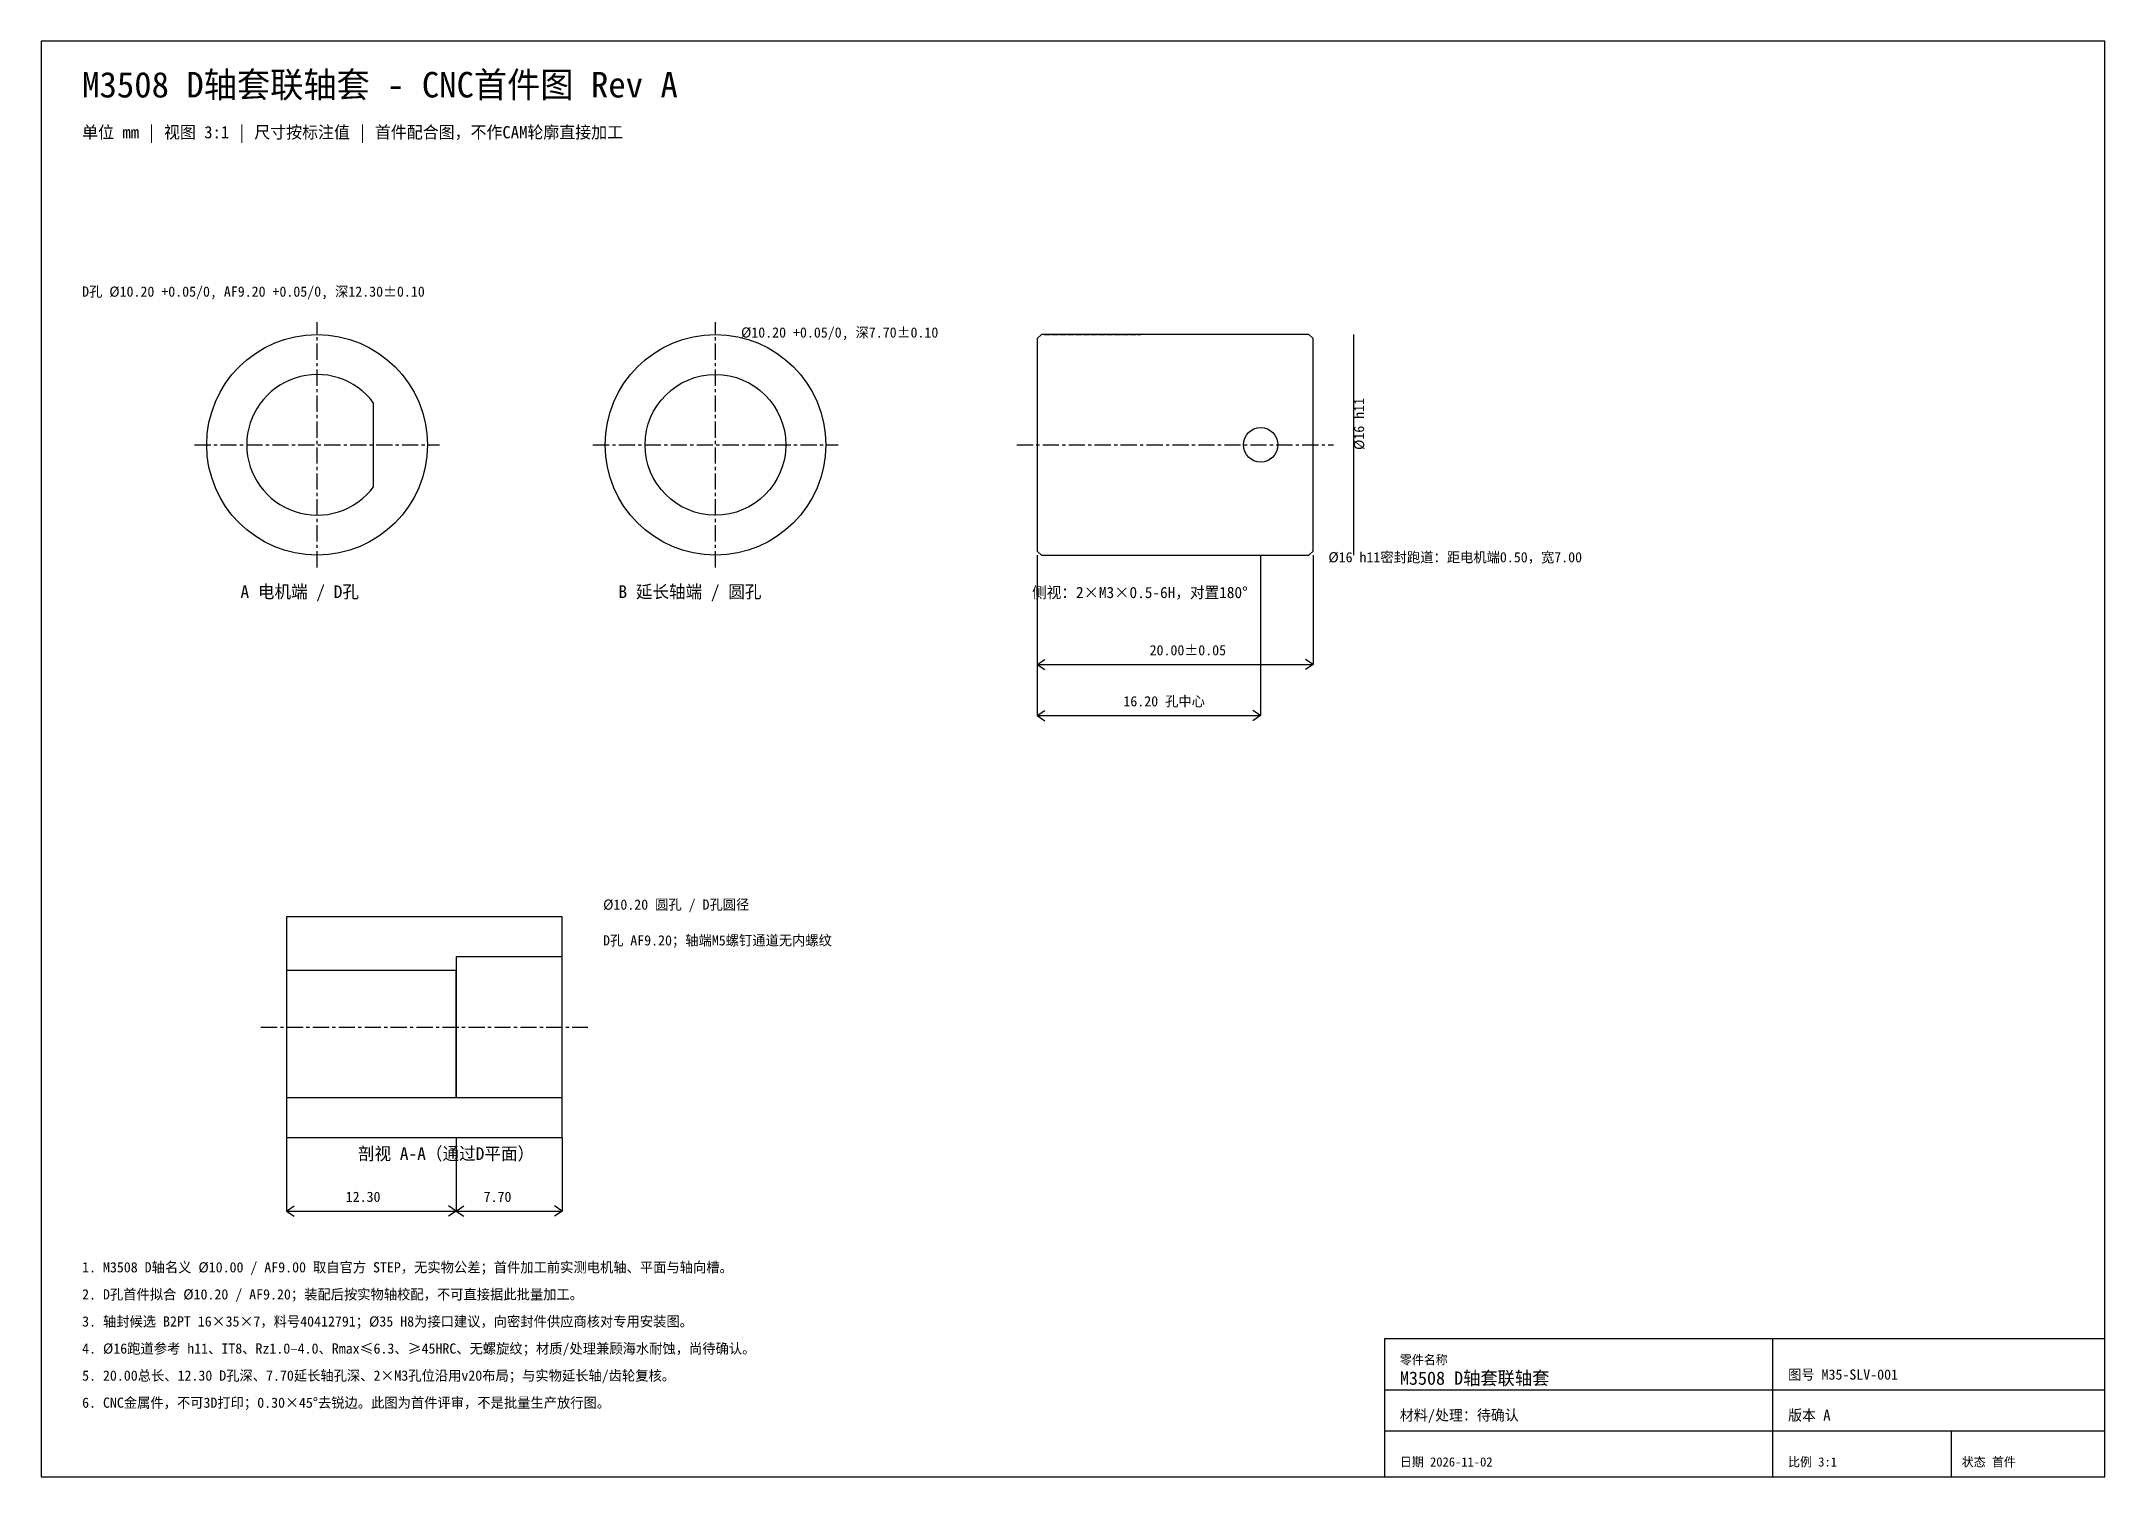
# Model space of a CAD drawing. Header units: millimetres. Extents: x 8 to 412, y 8 to 289.
import ezdxf

# ---------------------------------------------------------------- set-up
doc = ezdxf.new("R2010")
doc.units = ezdxf.units.MM
doc.linetypes.add('CENTER', pattern=[5.08, 3.175, -0.635, 0.635, -0.635])
doc.linetypes.add('DASHED', pattern=[1.524, 1.27, -0.254])
for name, color, linetype in [('CENTER', 4, 'CENTER'), ('DIM', 3, 'CONTINUOUS'), ('OUTLINE', 7, 'CONTINUOUS'), ('SEAL', 5, 'DASHED'), ('TEXT', 7, 'CONTINUOUS')]:
    doc.layers.add(name, color=color, linetype=linetype)

msp = doc.modelspace()

# ---------------------------------------------------------------- linework, layer by layer
at = {"layer": 'CENTER'}
for p, q in [((62, 186), (62, 234)), ((140, 186), (140, 234)), ((38, 210), (86, 210)), ((116, 210), (164, 210)), ((199, 210), (261, 210)), ((51, 96), (115, 96))]:
    msp.add_line(p, q, dxfattribs=at)
at = {"layer": 'DIM'}
for p, q in [((265, 188.4), (265, 231.6)), ((203, 188.4), (203, 167)), ((203, 188.4), (203, 157)), ((246.74, 188.4), (246.74, 157)), ((257, 188.4), (257, 167)), ((203, 167), (204.5, 168)), ((203, 167), (257, 167)), ((203, 167), (204.5, 166)), ((257, 167), (255.5, 168)), ((257, 167), (255.5, 166)), ((203, 157), (204.5, 158)), ((246.74, 157), (245.24, 158)), ((203, 157), (246.74, 157)), ((203, 157), (204.5, 156)), ((246.74, 157), (245.24, 156)), ((56, 74.4), (56, 60)), ((89.21, 74.4), (89.21, 60)), ((89.21, 74.4), (89.21, 60)), ((110, 74.4), (110, 60)), ((56, 60), (57.5, 61)), ((89.21, 60), (87.71, 61)), ((89.21, 60), (90.71, 61)), ((110, 60), (108.5, 61)), ((56, 60), (89.21, 60)), ((56, 60), (57.5, 59)), ((89.21, 60), (87.71, 59)), ((89.21, 60), (110, 60)), ((89.21, 60), (90.71, 59)), ((110, 60), (108.5, 59))]:
    msp.add_line(p, q, dxfattribs=at)
at = {"layer": 'OUTLINE'}
for p, q in [((73.07, 201.81), (73.07, 218.19)), ((347, 8), (347, 35)), ((271, 25), (412, 25)), ((271, 17), (412, 17)), ((382, 8), (382, 17))]:
    msp.add_line(p, q, dxfattribs=at)
for points in [[(8, 8), (412, 8), (412, 289), (8, 289)], [(203.81, 188.4), (256.19, 188.4), (257, 189.21), (257, 230.79), (256.19, 231.6), (203.81, 231.6), (203, 230.79), (203, 189.21)], [(56, 74.4), (110, 74.4), (110, 117.6), (56, 117.6)], [(89.21, 82.23), (110, 82.23), (110, 109.77), (89.21, 109.77)], [(56, 82.23), (89.21, 82.23), (89.21, 107.07), (56, 107.07)], [(271, 8), (412, 8), (412, 35), (271, 35)]]:
    msp.add_lwpolyline(points, close=True, dxfattribs=at)
for centre, radius in [((62, 210), 21.6), ((140, 210), 21.6), ((140, 210), 13.77), ((246.74, 210), 3.38)]:
    msp.add_circle(centre, radius, dxfattribs=at)
msp.add_arc((62, 210), 13.77, 36.4938, 323.5062, dxfattribs=at)
at = {"layer": 'SEAL'}
for p, q in [((204.35, 231.6), (223.25, 231.6)), ((204.35, 188.4), (223.25, 188.4))]:
    msp.add_line(p, q, dxfattribs=at)

# ---------------------------------------------------------------- texts
at = {"layer": 'DIM'}
msp.add_text('Ø16 h11', height=2, rotation=90, dxfattribs=at).set_placement((267, 209))
for s, p in [('20.00±0.05', (225, 168.8)), ('16.20 孔中心', (219.87, 158.8)), ('12.30', (67.61, 61.8)), ('7.70', (94.61, 61.8))]:
    msp.add_text(s, height=2, dxfattribs=at).set_placement(p)
at = {"layer": 'SEAL'}
msp.add_text('Ø16 h11密封跑道：距电机端0.50，宽7.00', height=2, dxfattribs=at).set_placement((260, 187))
at = {"layer": 'TEXT'}
for s, height, p in [('M3508 D轴套联轴套 - CNC首件图 Rev A', 5, (16, 278)), ('单位 mm | 视图 3:1 | 尺寸按标注值 | 首件配合图，不作CAM轮廓直接加工', 2.4, (16, 270)), ('D孔 Ø10.20 +0.05/0, AF9.20 +0.05/0, 深12.30±0.10', 2, (16, 239)), ('Ø10.20 +0.05/0, 深7.70±0.10', 2, (145, 231)), ('A 电机端 / D孔', 2.5, (47, 180)), ('B 延长轴端 / 圆孔', 2.5, (121, 180)), ('侧视：2×M3×0.5-6H，对置180°', 2.2, (202, 180)), ('Ø10.20 圆孔 / D孔圆径', 2, (118, 119)), ('D孔 AF9.20；轴端M5螺钉通道无内螺纹', 2, (118, 112)), ('剖视 A-A（通过D平面）', 2.5, (70, 70)), ('1. M3508 D轴名义 Ø10.00 / AF9.00 取自官方 STEP，无实物公差；首件加工前实测电机轴、平面与轴向槽。', 2, (16, 48)), ('2. D孔首件拟合 Ø10.20 / AF9.20；装配后按实物轴校配，不可直接据此批量加工。', 2, (16, 42.7)), ('3. 轴封候选 B2PT 16×35×7，料号40412791；Ø35 H8为接口建议，向密封件供应商核对专用安装图。', 2, (16, 37.4)), ('4. Ø16跑道参考 h11、IT8、Rz1.0–4.0、Rmax≤6.3、≥45HRC、无螺旋纹；材质/处理兼顾海水耐蚀，尚待确认。', 2, (16, 32.1)), ('5. 20.00总长、12.30 D孔深、7.70延长轴孔深、2×M3孔位沿用v20布局；与实物延长轴/齿轮复核。', 2, (16, 26.8)), ('零件名称', 1.8, (274, 30)), ('M3508 D轴套联轴套', 2.6, (274, 26)), ('图号 M35-SLV-001', 2, (350, 27)), ('6. CNC金属件，不可3D打印；0.30×45°去锐边。此图为首件评审，不是批量生产放行图。', 2, (16, 21.5)), ('材料/处理：待确认', 2.1, (274, 19)), ('版本 A', 2.1, (350, 19)), ('日期 2026-11-02', 1.8, (274, 10)), ('比例 3:1', 1.8, (350, 10)), ('状态 首件', 1.8, (384, 10))]:
    msp.add_text(s, height=height, dxfattribs=at).set_placement(p)

doc.saveas('drawing.dxf')
